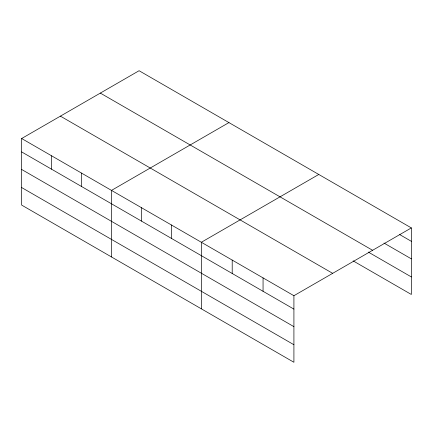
<?xml version="1.0" encoding="UTF-8"?>
<svg xmlns="http://www.w3.org/2000/svg" width="433" height="433" viewBox="0 0 433 433"><rect width="100%" height="100%" fill="white"/><g stroke="black" fill="none" stroke-linecap="round" stroke-linejoin="round"><path stroke-width="0.65" d="M21.65 138.522L293.915 295.712L293.915 362.28L21.65 205.085L21.65 138.522L139.085 70.72L411.35 227.915L411.35 294.478L353.128 260.866M228.933 122.593L111.498 190.396L111.498 256.958M318.78 174.467L201.345 242.269L201.345 308.832M293.915 295.712L411.35 227.915M399.708 234.589L411.35 241.311M383.984 243.059L411.35 258.858M100.332 93.095L372.596 250.285M368.267 252.06L411.35 276.936M60.404 116.147L332.668 273.337M21.65 151.918L293.915 309.113M21.65 169.465L293.915 326.655M21.65 187.543L293.915 344.733M263.058 277.899L263.058 291.295M232.202 260.081L232.202 273.483M171.398 224.976L171.398 238.377M141.445 207.683L141.445 221.084M81.55 173.103L81.55 186.504M51.597 155.81L51.597 169.211"/></g></svg>
